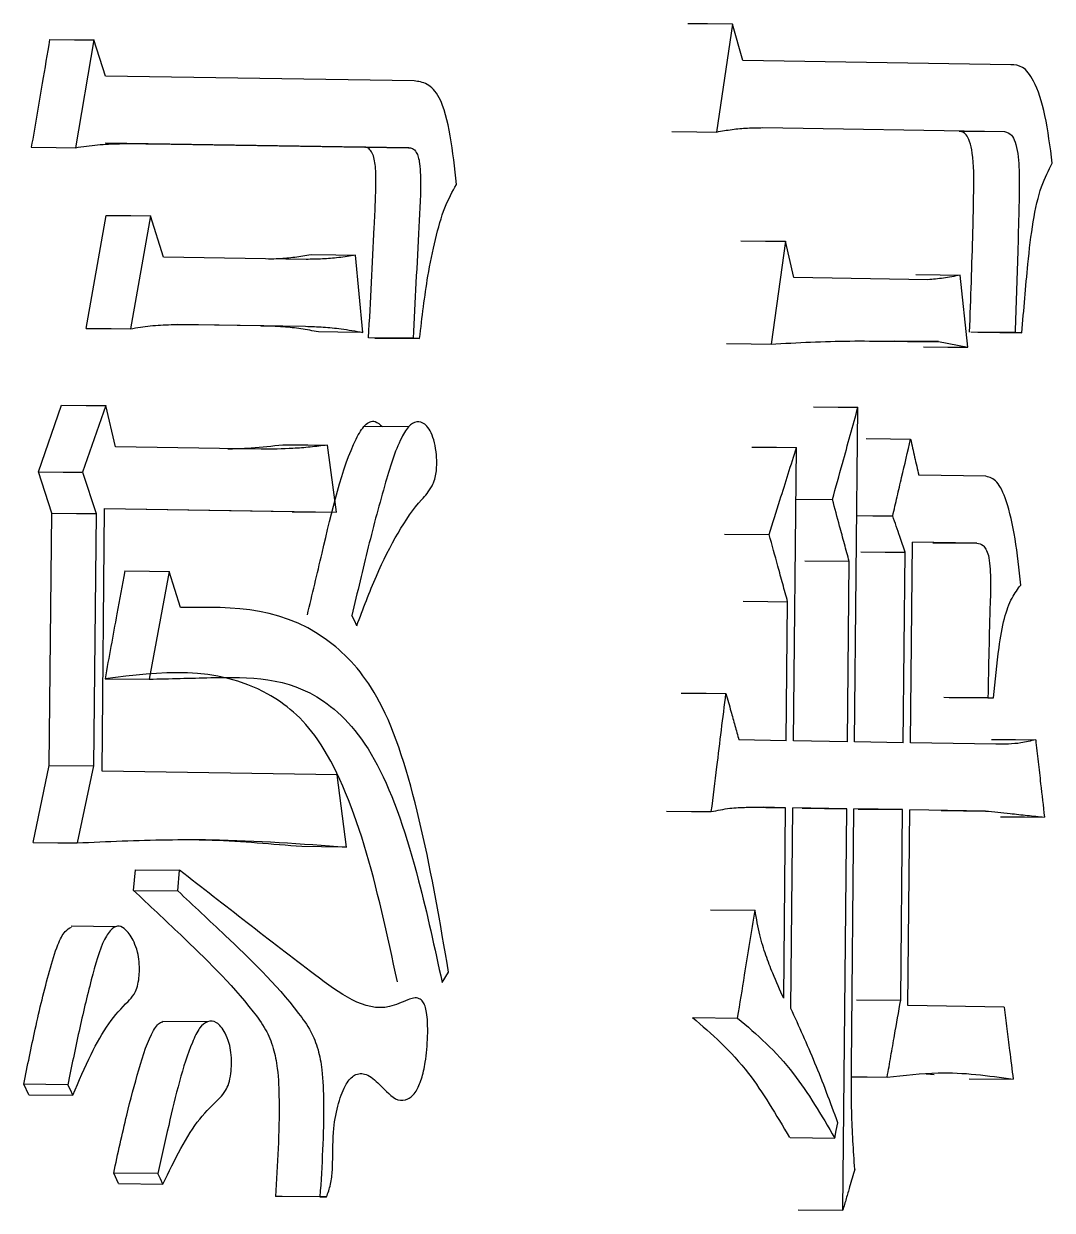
# Model space of a CAD drawing. Header units: millimetres. Extents: x 2344 to 4024, y 1094 to 2282.
# Drawn here: x 2997.901 to 2999.847, y 1273.166 to 1275.41 of the extents above; entities that cross this region are included whole.
import ezdxf

# ---------------------------------------------------------------- set-up
doc = ezdxf.new("R2010")
doc.units = ezdxf.units.MM

msp = doc.modelspace()

# ---------------------------------------------------------------- linework, layer by layer
at = {"color": 7, "linetype": 'Continuous', "lineweight": 25}
for p, q in [((2999.242, 1275.4091), (2999.2116, 1275.2051)), ((2999.261, 1275.3406), (2999.242, 1275.4091)), ((2998.0338, 1275.3794), (2997.9991, 1275.1754)), ((2998.0559, 1275.3109), (2998.0338, 1275.3794)), ((2999.7681, 1275.3323), (2999.261, 1275.3406)), ((2998.6396, 1275.3018), (2998.0559, 1275.3109)), ((2999.2991, 1275.2134), (2999.7564, 1275.2059)), ((2999.6705, 1275.2067), (2999.7564, 1275.2059)), ((2998.5448, 1275.1762), (2998.0553, 1275.1838)), ((2998.139, 1275.183), (2998.6292, 1275.1754)), ((2998.6297, 1275.1754), (2998.5454, 1275.1762)), ((2998.0196, 1274.8338), (2998.0572, 1275.0474)), ((2998.1409, 1275.0467), (2998.1032, 1274.8331)), ((2998.1659, 1274.9684), (2998.1409, 1275.0467)), ((2999.3417, 1274.9985), (2999.3146, 1274.8042)), ((2999.3577, 1274.9301), (2999.3417, 1274.9985)), ((2998.4355, 1274.9643), (2998.1659, 1274.9684)), ((2998.5428, 1274.8263), (2998.5288, 1274.9725)), ((2999.6867, 1274.7981), (2999.6722, 1274.9347)), ((2999.611, 1274.9259), (2999.3577, 1274.9301)), ((2998.3501, 1274.8385), (2998.1919, 1274.8409)), ((2998.2192, 1274.841), (2998.4342, 1274.8377)), ((2998.3501, 1274.8385), (2998.4342, 1274.8377)), ((2999.7761, 1274.8258), (2999.6927, 1274.8266)), ((2999.7057, 1274.8264), (2999.7891, 1274.8256)), ((2999.7891, 1274.8256), (2999.7761, 1274.8258)), ((2998.6378, 1274.815), (2998.5535, 1274.8158)), ((2998.5656, 1274.8156), (2998.5535, 1274.8158)), ((2998.5656, 1274.8156), (2998.65, 1274.8149)), ((2998.65, 1274.8149), (2998.6378, 1274.815)), ((2999.6312, 1274.8088), (2999.6867, 1274.7981)), ((2997.9291, 1274.5626), (2997.9727, 1274.6885)), ((2998.0563, 1274.6877), (2998.0126, 1274.5618)), ((2998.075, 1274.6096), (2998.0563, 1274.6877)), ((2999.4727, 1274.0519), (2999.479, 1274.6847)), ((2998.6296, 1274.6476), (2998.5442, 1274.6483)), ((2998.3503, 1274.6053), (2998.075, 1274.6096)), ((2998.493, 1274.4863), (2998.4756, 1274.6131)), ((2999.3573, 1274.0538), (2999.3628, 1274.6087)), ((2997.9544, 1274.4843), (2997.9291, 1274.5626)), ((2998.0126, 1274.5618), (2998.038, 1274.4835)), ((2999.7211, 1274.5541), (2999.5939, 1274.5562)), ((2999.3618, 1274.5109), (2999.4308, 1274.5102)), ((2997.9497, 1274.0073), (2997.9544, 1274.4843)), ((2998.038, 1274.4835), (2998.0332, 1274.0065)), ((2998.0494, 1273.9965), (2998.0543, 1274.493)), ((2998.0543, 1274.493), (2998.493, 1274.4863)), ((2998.4088, 1274.487), (2998.0543, 1274.4925)), ((2998.4088, 1274.487), (2998.493, 1274.4863)), ((2999.2267, 1274.4448), (2999.3111, 1274.444)), ((2999.5782, 1274.0502), (2999.582, 1274.4298)), ((2999.7041, 1274.4278), (2999.582, 1274.4298)), ((2999.6205, 1274.4286), (2999.7041, 1274.4278)), ((2999.4625, 1274.3929), (2999.3784, 1274.3936)), ((2999.4591, 1274.0521), (2999.4625, 1274.3929)), ((2999.5648, 1274.0504), (2999.5683, 1274.4106)), ((2998.1761, 1274.3743), (2998.1386, 1274.1705)), ((2998.1978, 1274.3058), (2998.1761, 1274.3743)), ((2999.3434, 1274.054), (2999.346, 1274.3169)), ((2998.055, 1274.1712), (2998.1386, 1274.1705)), ((2999.7248, 1274.1354), (2999.6413, 1274.1361)), ((2999.6518, 1274.136), (2999.7353, 1274.1352)), ((2999.7248, 1274.1354), (2999.7353, 1274.1352)), ((2999.3434, 1274.054), (2999.2539, 1274.0555)), ((2999.4591, 1274.0521), (2999.3573, 1274.0538)), ((2999.5648, 1274.0504), (2999.4727, 1274.0519)), ((2999.7397, 1274.0475), (2999.5782, 1274.0502)), ((2997.9189, 1273.8617), (2997.9497, 1274.0073)), ((2997.9497, 1274.0073), (2998.0332, 1274.0065)), ((2998.0332, 1274.0065), (2998.0024, 1273.8609)), ((2998.4943, 1273.9897), (2998.0494, 1273.9965)), ((2998.5115, 1273.8531), (2998.4943, 1273.9897)), ((2999.2673, 1273.9282), (2999.3421, 1273.9275)), ((2999.3421, 1273.9275), (2999.3003, 1273.9282)), ((2999.3386, 1273.5673), (2999.3421, 1273.9275)), ((2999.3522, 1273.5476), (2999.356, 1273.9273)), ((2999.4578, 1273.9256), (2999.356, 1273.9273)), ((2999.3737, 1273.9264), (2999.4578, 1273.9256)), ((2999.4503, 1273.1663), (2999.4578, 1273.9256)), ((2999.4667, 1273.4386), (2999.4715, 1273.9254)), ((2999.5635, 1273.9238), (2999.4715, 1273.9254)), ((2999.4796, 1273.9246), (2999.5635, 1273.9238)), ((2999.5599, 1273.5636), (2999.5635, 1273.9238)), ((2999.5733, 1273.5537), (2999.5769, 1273.9236)), ((2999.7201, 1273.9212), (2999.5769, 1273.9236)), ((2999.6366, 1273.922), (2999.7201, 1273.9212)), ((2998.1088, 1273.7712), (2998.1124, 1273.8101)), ((2998.1124, 1273.8101), (2998.1961, 1273.8093)), ((2998.1925, 1273.7704), (2998.1961, 1273.8093)), ((2998.1088, 1273.7712), (2998.1925, 1273.7704)), ((2999.2, 1273.7345), (2999.2844, 1273.7338)), ((2998.0755, 1273.7024), (2997.9909, 1273.7032)), ((2998.6926, 1273.5971), (2998.7049, 1273.6164)), ((2999.476, 1273.5644), (2999.5599, 1273.5636)), ((2999.7556, 1273.5506), (2999.5733, 1273.5537)), ((2998.2488, 1273.5226), (2998.1639, 1273.5234)), ((2999.1671, 1273.5306), (2999.2515, 1273.5298)), ((2999.6891, 1273.4148), (2999.7725, 1273.4141)), ((2997.9847, 1273.4036), (2997.9013, 1273.4044)), ((2997.9109, 1273.3847), (2997.9013, 1273.4044)), ((2997.9109, 1273.3848), (2997.9944, 1273.384)), ((2999.3511, 1273.3036), (2999.4353, 1273.3029)), ((2998.1551, 1273.2355), (2998.0714, 1273.2363)), ((2998.0808, 1273.2166), (2998.0714, 1273.2362)), ((2998.0808, 1273.2167), (2998.1645, 1273.2159)), ((2998.4615, 1273.1918), (2998.3774, 1273.1926)), ((2998.3898, 1273.1924), (2998.3774, 1273.1926)), ((2998.4739, 1273.1916), (2998.3898, 1273.1924)), ((2998.4615, 1273.1918), (2998.4739, 1273.1916)), ((2999.3662, 1273.167), (2999.4503, 1273.1663))]:
    msp.add_line(p, q, dxfattribs=at)
at = {"color": 7, "linetype": 'Continuous', "lineweight": 25, "flags": 128}
for points in [[(2999.242, 1275.4091), (2999.1943, 1275.4095), (2999.1575, 1275.4099)], [(2997.9503, 1275.3801), (2997.9971, 1275.3797), (2998.0338, 1275.3794)], [(2999.1271, 1275.2059), (2999.1742, 1275.2055), (2999.2116, 1275.2051)], [(2997.9156, 1275.1762), (2997.9624, 1275.1758), (2997.9991, 1275.1754)], [(2998.0572, 1275.0474), (2998.1041, 1275.047), (2998.1409, 1275.0467)], [(2999.2573, 1274.9993), (2999.3041, 1274.9989), (2999.3417, 1274.9985)], [(2998.4446, 1274.9733), (2998.4917, 1274.9729), (2998.5288, 1274.9725)], [(2999.5886, 1274.9354), (2999.6345, 1274.935), (2999.6722, 1274.9347)], [(2998.0196, 1274.8338), (2998.0664, 1274.8334), (2998.1032, 1274.8331)], [(2998.5428, 1274.8263), (2998.4956, 1274.8267), (2998.4586, 1274.827)], [(2999.2303, 1274.805), (2999.2771, 1274.8046), (2999.3146, 1274.8042)], [(2999.6312, 1274.8088), (2999.5831, 1274.8092), (2999.5474, 1274.8095)], [(2999.6031, 1274.7989), (2999.649, 1274.7984), (2999.6867, 1274.7981)], [(2997.9727, 1274.6885), (2998.0195, 1274.6881), (2998.0563, 1274.6877)], [(2999.395, 1274.6855), (2999.4414, 1274.685), (2999.479, 1274.6847)], [(2999.4947, 1274.6254), (2999.5408, 1274.625), (2999.5785, 1274.6246)], [(2998.3915, 1274.6139), (2998.4386, 1274.6134), (2998.4756, 1274.6131)], [(2999.2785, 1274.6095), (2999.3252, 1274.6091), (2999.3628, 1274.6087)], [(2997.9291, 1274.5626), (2997.9759, 1274.5622), (2998.0126, 1274.5618)], [(2997.9544, 1274.4843), (2998.0012, 1274.4839), (2998.038, 1274.4835)], [(2999.477, 1274.4798), (2999.5071, 1274.4795), (2999.5448, 1274.4791)], [(2999.4845, 1274.4114), (2999.5307, 1274.4109), (2999.5683, 1274.4106)], [(2998.0923, 1274.3751), (2998.1392, 1274.3747), (2998.1761, 1274.3743)], [(2999.2617, 1274.3177), (2999.3085, 1274.3172), (2999.346, 1274.3169)], [(2998.5311, 1274.2715), (2998.5266, 1274.2813), (2998.522, 1274.2911)], [(2999.1449, 1274.1443), (2999.1919, 1274.1439), (2999.2294, 1274.1435)], [(2999.7318, 1274.0567), (2999.7772, 1274.0563), (2999.8151, 1274.056)], [(2999.1172, 1273.9208), (2999.1643, 1273.9204), (2999.2017, 1273.92)], [(2999.7484, 1273.9104), (2999.7938, 1273.91), (2999.8317, 1273.9096)], [(2997.9189, 1273.8617), (2997.9657, 1273.8613), (2998.0024, 1273.8609)], [(2998.5115, 1273.8531), (2998.4643, 1273.8535), (2998.4273, 1273.8539)], [(2999.4668, 1273.4186), (2999.4966, 1273.4184), (2999.5342, 1273.418)], [(2997.9944, 1273.384), (2997.9896, 1273.3938), (2997.9848, 1273.4036)], [(2999.4353, 1273.3029), (2999.4381, 1273.3174), (2999.441, 1273.3319)], [(2998.1645, 1273.2159), (2998.1598, 1273.2257), (2998.1551, 1273.2355)]]:
    msp.add_lwpolyline(points, dxfattribs=at)
at = {"color": 7, "linetype": 'Continuous', "lineweight": 25}
for points, knots in [([(2997.9503, 1275.3801), (2997.9456, 1275.3526), (2997.9375, 1275.3049), (2997.9259, 1275.2369), (2997.9191, 1275.1964), (2997.9156, 1275.1762)], [0, 0, 0, 0, 0.404759, 0.702379, 1, 1, 1, 1]), ([(2999.8465, 1275.1459), (2999.8425, 1275.1773), (2999.8346, 1275.2389), (2999.814, 1275.3023), (2999.7906, 1275.3314), (2999.7756, 1275.332), (2999.7681, 1275.3323)], [0, 0, 0, 0, 0.291988, 0.573147, 0.787597, 1, 1, 1, 1]), ([(2998.7197, 1275.1058), (2998.7164, 1275.1372), (2998.7101, 1275.1985), (2998.6911, 1275.2723), (2998.6643, 1275.2984), (2998.6478, 1275.3007), (2998.6396, 1275.3018)], [0, 0, 0, 0, 0.293836, 0.575456, 0.788665, 1, 1, 1, 1]), ([(2999.2116, 1275.2051), (2999.2214, 1275.2069), (2999.241, 1275.2104), (2999.2701, 1275.2129), (2999.2895, 1275.2132), (2999.2991, 1275.2134)], [0, 0, 0, 0, 0.3340772, 0.666963, 1, 1, 1, 1]), ([(2999.6901, 1274.8266), (2999.6924, 1274.8903), (2999.6956, 1274.979), (2999.6982, 1275.0908), (2999.6984, 1275.1531), (2999.6907, 1275.1882), (2999.682, 1275.204), (2999.6749, 1275.2056), (2999.6705, 1275.2067)], [0, 0, 0, 0, 0.435537, 0.60671, 0.775389, 0.838625, 0.899663, 1, 1, 1, 1]), ([(2999.7564, 1275.2059), (2999.7608, 1275.2048), (2999.7679, 1275.2032), (2999.7766, 1275.1874), (2999.7831, 1275.1582), (2999.7846, 1275.1122), (2999.7831, 1275.0492), (2999.7807, 1274.9533), (2999.7779, 1274.8756), (2999.7761, 1274.8258)], [0, 0, 0, 0, 0.100371, 0.161411, 0.224616, 0.344746, 0.466615, 0.658153, 1, 1, 1, 1]), ([(2997.9991, 1275.1754), (2998.013, 1275.1774), (2998.0409, 1275.1815), (2998.0876, 1275.1836), (2998.1202, 1275.1832), (2998.139, 1275.183)], [0, 0, 0, 0, 0.297575, 0.595172, 1, 1, 1, 1]), ([(2998.5535, 1274.8158), (2998.5572, 1274.8855), (2998.5619, 1274.9712), (2998.5663, 1275.0681), (2998.5674, 1275.1063), (2998.5673, 1275.134), (2998.5645, 1275.1545), (2998.5604, 1275.1667), (2998.5541, 1275.1742), (2998.5487, 1275.1769), (2998.5454, 1275.1762), (2998.5448, 1275.176)], [0, 0, 0, 0, 0.522066, 0.641408, 0.722241, 0.806442, 0.844619, 0.883179, 0.930702, 0.988179, 1, 1, 1, 1]), ([(2998.6292, 1275.1753), (2998.6316, 1275.1752), (2998.6367, 1275.1751), (2998.6431, 1275.1686), (2998.6477, 1275.1582), (2998.6506, 1275.1432), (2998.653, 1275.0983), (2998.6463, 1274.9874), (2998.6413, 1274.885), (2998.6378, 1274.815)], [0, 0, 0, 0, 0.05226, 0.106815, 0.141845, 0.176946, 0.232603, 0.475375, 1, 1, 1, 1]), ([(2999.7891, 1274.8256), (2999.7926, 1274.869), (2999.7985, 1274.9404), (2999.8092, 1275.0364), (2999.825, 1275.1056), (2999.8394, 1275.1326), (2999.8465, 1275.1459)], [0, 0, 0, 0, 0.3487489, 0.5727211, 0.7896327, 1, 1, 1, 1]), ([(2998.65, 1274.8149), (2998.6547, 1274.8548), (2998.6624, 1274.9202), (2998.6791, 1275.0027), (2998.6967, 1275.0649), (2998.7121, 1275.0923), (2998.7197, 1275.1058)], [0, 0, 0, 0, 0.348104, 0.570285, 0.788109, 1, 1, 1, 1]), ([(2998.3645, 1274.9653), (2998.3708, 1274.9654), (2998.3874, 1274.9657), (2998.4141, 1274.9685), (2998.4344, 1274.9717), (2998.4446, 1274.9733)], [0, 0, 0, 0, 0.23677, 0.618299, 1, 1, 1, 1]), ([(2998.5288, 1274.9725), (2998.5182, 1274.9707), (2998.4974, 1274.9672), (2998.4662, 1274.9648), (2998.4457, 1274.9644), (2998.4355, 1274.9643)], [0, 0, 0, 0, 0.343066, 0.671459, 1, 1, 1, 1]), ([(2999.6722, 1274.9347), (2999.667, 1274.9335), (2999.6564, 1274.9313), (2999.636, 1274.9278), (2999.6209, 1274.9267), (2999.611, 1274.9259)], [0, 0, 0, 0, 0.25901, 0.518027, 1, 1, 1, 1]), ([(2998.1032, 1274.8331), (2998.1156, 1274.8351), (2998.1413, 1274.8393), (2998.18, 1274.8412), (2998.2061, 1274.8411), (2998.2192, 1274.841)], [0, 0, 0, 0, 0.320443, 0.660126, 1, 1, 1, 1]), ([(2998.4586, 1274.827), (2998.4476, 1274.8292), (2998.4256, 1274.8336), (2998.3895, 1274.8371), (2998.3643, 1274.838), (2998.3501, 1274.8385)], [0, 0, 0, 0, 0.305751, 0.611531, 1, 1, 1, 1]), ([(2998.4342, 1274.8377), (2998.4454, 1274.8374), (2998.4679, 1274.8367), (2998.5041, 1274.833), (2998.529, 1274.8287), (2998.5428, 1274.8263)], [0, 0, 0, 0, 0.308391, 0.616806, 1, 1, 1, 1]), ([(2999.3146, 1274.8042), (2999.3646, 1274.8068), (2999.4397, 1274.8107), (2999.5447, 1274.8095), (2999.6, 1274.809), (2999.6312, 1274.8088)], [0, 0, 0, 0, 0.465673, 0.698506, 1, 1, 1, 1]), ([(2999.4308, 1274.5102), (2999.4371, 1274.533), (2999.4483, 1274.5735), (2999.4644, 1274.6316), (2999.4741, 1274.667), (2999.479, 1274.6847)], [0, 0, 0, 0, 0.3914592, 0.6957295, 1, 1, 1, 1]), ([(2998.4378, 1274.2919), (2998.447, 1274.3306), (2998.4748, 1274.4472), (2998.5066, 1274.5865), (2998.5464, 1274.6539), (2998.5645, 1274.6617), (2998.5751, 1274.6521), (2998.5797, 1274.648)], [0, 0, 0, 0, 0.244705, 0.736438, 0.831458, 0.927297, 1, 1, 1, 1]), ([(2998.5311, 1274.2715), (2998.5432, 1274.3035), (2998.5799, 1274.4002), (2998.6293, 1274.4859), (2998.6697, 1274.5267), (2998.6785, 1274.547), (2998.6816, 1274.5609), (2998.6827, 1274.5769), (2998.6819, 1274.5968), (2998.6783, 1274.6185), (2998.672, 1274.6376), (2998.6619, 1274.6526), (2998.6484, 1274.6594), (2998.6324, 1274.6537), (2998.6091, 1274.62), (2998.5831, 1274.5365), (2998.5523, 1274.421), (2998.5322, 1274.3346), (2998.522, 1274.2911)], [0, 0, 0, 0, 0.116416, 0.351629, 0.402971, 0.419121, 0.431067, 0.443031, 0.459136, 0.480627, 0.502426, 0.525115, 0.56188, 0.599636, 0.639117, 0.743828, 0.870932, 1, 1, 1, 1]), ([(2999.5448, 1274.4791), (2999.5476, 1274.4913), (2999.5532, 1274.5155), (2999.5645, 1274.564), (2999.5729, 1274.6004), (2999.5785, 1274.6246)], [0, 0, 0, 0, 0.250147, 0.500293, 1, 1, 1, 1]), ([(2999.5785, 1274.6246), (2999.5798, 1274.6189), (2999.5824, 1274.6075), (2999.5862, 1274.5904), (2999.5901, 1274.5733), (2999.5926, 1274.5619), (2999.5939, 1274.5562)], [0, 0, 0, 0, 0.2500001, 0.5000002, 0.7500003, 1, 1, 1, 1]), ([(2998.2873, 1274.6063), (2998.2911, 1274.6063), (2998.3058, 1274.6064), (2998.3406, 1274.608), (2998.3714, 1274.6115), (2998.3915, 1274.6139)], [0, 0, 0, 0, 0.10989, 0.419741, 1, 1, 1, 1]), ([(2998.4756, 1274.6131), (2998.4648, 1274.6118), (2998.4432, 1274.6092), (2998.4014, 1274.6057), (2998.3704, 1274.6055), (2998.3503, 1274.6053)], [0, 0, 0, 0, 0.260453, 0.520911, 1, 1, 1, 1]), ([(2999.3111, 1274.444), (2999.3179, 1274.4657), (2999.3299, 1274.5039), (2999.3472, 1274.5588), (2999.3576, 1274.5921), (2999.3628, 1274.6087)], [0, 0, 0, 0, 0.393832, 0.696916, 1, 1, 1, 1]), ([(2999.7869, 1274.3485), (2999.7838, 1274.3784), (2999.7776, 1274.4373), (2999.762, 1274.5063), (2999.7421, 1274.5481), (2999.7281, 1274.5521), (2999.7211, 1274.5541)], [0, 0, 0, 0, 0.291601, 0.574827, 0.789606, 1, 1, 1, 1]), ([(2999.4625, 1274.3929), (2999.4595, 1274.4041), (2999.4534, 1274.4265), (2999.4429, 1274.4656), (2999.4353, 1274.4935), (2999.4308, 1274.5102)], [0, 0, 0, 0, 0.28642, 0.572841, 1, 1, 1, 1]), ([(2999.5683, 1274.4106), (2999.565, 1274.4205), (2999.5593, 1274.4368), (2999.5515, 1274.4597), (2999.547, 1274.4727), (2999.5448, 1274.4791)], [0, 0, 0, 0, 0.4319774, 0.7159887, 1, 1, 1, 1]), ([(2999.346, 1274.3169), (2999.3429, 1274.3281), (2999.3368, 1274.3505), (2999.3251, 1274.3929), (2999.3166, 1274.4241), (2999.3111, 1274.444)], [0, 0, 0, 0, 0.264388, 0.528776, 1, 1, 1, 1]), ([(2999.7041, 1274.4278), (2999.708, 1274.4272), (2999.7157, 1274.426), (2999.7275, 1274.4067), (2999.7305, 1274.3604), (2999.7275, 1274.2712), (2999.726, 1274.1955), (2999.7248, 1274.1354)], [0, 0, 0, 0, 0.11057, 0.222492, 0.351381, 0.485058, 1, 1, 1, 1]), ([(2998.0923, 1274.3751), (2998.0874, 1274.348), (2998.0787, 1274.3005), (2998.0662, 1274.2325), (2998.0587, 1274.1917), (2998.055, 1274.1712)], [0, 0, 0, 0, 0.398389, 0.699228, 1, 1, 1, 1]), ([(2999.7353, 1274.1352), (2999.7384, 1274.1673), (2999.7435, 1274.2197), (2999.7548, 1274.2872), (2999.77, 1274.326), (2999.7813, 1274.3411), (2999.7869, 1274.3485)], [0, 0, 0, 0, 0.351487, 0.574562, 0.789411, 1, 1, 1, 1]), ([(2998.7049, 1273.6164), (2998.689, 1273.7089), (2998.6571, 1273.8946), (2998.588, 1274.1294), (2998.4323, 1274.3099), (2998.2981, 1274.3076), (2998.1978, 1274.3058)], [0, 0, 0, 0, 0.181553, 0.364441, 0.524926, 1, 1, 1, 1]), ([(2998.6081, 1273.5979), (2998.5888, 1273.6876), (2998.5498, 1273.8681), (2998.4651, 1274.0687), (2998.2983, 1274.2019), (2998.1593, 1274.1844), (2998.055, 1274.1712)], [0, 0, 0, 0, 0.17993, 0.362139, 0.521222, 1, 1, 1, 1]), ([(2998.1386, 1274.1705), (2998.1775, 1274.1715), (2998.2891, 1274.1744), (2998.4379, 1274.1764), (2998.575, 1274.0274), (2998.6451, 1273.816), (2998.6784, 1273.6623), (2998.6926, 1273.5971)], [0, 0, 0, 0, 0.178855, 0.513547, 0.690722, 0.868662, 1, 1, 1, 1]), ([(2999.2017, 1273.92), (2999.2052, 1273.9483), (2999.2116, 1273.9996), (2999.2208, 1274.0741), (2999.2265, 1274.1204), (2999.2294, 1274.1435)], [0, 0, 0, 0, 0.379145, 0.689572, 1, 1, 1, 1]), ([(2999.2294, 1274.1435), (2999.2325, 1274.1323), (2999.2382, 1274.112), (2999.2464, 1274.0827), (2999.2514, 1274.0646), (2999.2539, 1274.0555)], [0, 0, 0, 0, 0.381894, 0.690947, 1, 1, 1, 1]), ([(2999.8151, 1274.056), (2999.8058, 1274.0536), (2999.7887, 1274.0493), (2999.7636, 1274.0477), (2999.7476, 1274.0475), (2999.7397, 1274.0475)], [0, 0, 0, 0, 0.369394, 0.68461, 1, 1, 1, 1]), ([(2999.8151, 1274.056), (2999.8166, 1274.0421), (2999.8198, 1274.0144), (2999.8253, 1273.9656), (2999.8293, 1273.9307), (2999.8317, 1273.9096)], [0, 0, 0, 0, 0.284146, 0.568292, 1, 1, 1, 1]), ([(2999.2017, 1273.92), (2999.2133, 1273.9225), (2999.2356, 1273.9271), (2999.2685, 1273.9285), (2999.2897, 1273.9283), (2999.3003, 1273.9282)], [0, 0, 0, 0, 0.351074, 0.675448, 1, 1, 1, 1]), ([(2999.7201, 1273.9212), (2999.7357, 1273.9196), (2999.7622, 1273.9169), (2999.7993, 1273.913), (2999.8209, 1273.9108), (2999.8317, 1273.9096)], [0, 0, 0, 0, 0.415924, 0.707962, 1, 1, 1, 1]), ([(2998.0024, 1273.8609), (2998.0308, 1273.8622), (2998.1161, 1273.8661), (2998.2877, 1273.8695), (2998.4267, 1273.8593), (2998.5115, 1273.8531)], [0, 0, 0, 0, 0.163428, 0.490298, 1, 1, 1, 1]), ([(2998.4273, 1273.8539), (2998.3992, 1273.8561), (2998.343, 1273.8607), (2998.2754, 1273.8655), (2998.2357, 1273.8662), (2998.2247, 1273.8665)], [0, 0, 0, 0, 0.419678, 0.83936, 1, 1, 1, 1]), ([(2998.4739, 1273.1916), (2998.4753, 1273.1953), (2998.4794, 1273.2059), (2998.4845, 1273.2274), (2998.4862, 1273.2686), (2998.4852, 1273.3185), (2998.4962, 1273.3701), (2998.5099, 1273.4065), (2998.5284, 1273.4255), (2998.5506, 1273.4255), (2998.5776, 1273.4025), (2998.603, 1273.3724), (2998.6272, 1273.3741), (2998.6427, 1273.3882), (2998.6542, 1273.4133), (2998.6621, 1273.4494), (2998.6654, 1273.4874), (2998.6654, 1273.5197), (2998.6637, 1273.5394), (2998.6606, 1273.5527), (2998.6558, 1273.5623), (2998.6448, 1273.5703), (2998.6233, 1273.5629), (2998.5577, 1273.532), (2998.4127, 1273.6401), (2998.281, 1273.743), (2998.1961, 1273.8093)], [0, 0, 0, 0, 0.0074596, 0.0215152, 0.0340298, 0.0642243, 0.0889625, 0.1137382, 0.1357065, 0.1641289, 0.199368, 0.2473243, 0.2723919, 0.293582, 0.3107611, 0.3279566, 0.3512839, 0.3636756, 0.3725651, 0.3791867, 0.3858092, 0.3957524, 0.4240005, 0.4704326, 0.6585496, 1, 1, 1, 1]), ([(2998.1088, 1273.7712), (2998.1387, 1273.7431), (2998.2155, 1273.6708), (2998.2996, 1273.5897), (2998.3572, 1273.5129), (2998.3733, 1273.477), (2998.3826, 1273.4299), (2998.3862, 1273.3334), (2998.3812, 1273.2528), (2998.3774, 1273.1926)], [0, 0, 0, 0, 0.240164, 0.617864, 0.686173, 0.736232, 0.776264, 0.832625, 1, 1, 1, 1]), ([(2998.1925, 1273.7704), (2998.2224, 1273.7423), (2998.3, 1273.6693), (2998.3848, 1273.5884), (2998.4425, 1273.51), (2998.4581, 1273.4737), (2998.467, 1273.4265), (2998.4701, 1273.3306), (2998.4652, 1273.2508), (2998.4615, 1273.1918)], [0, 0, 0, 0, 0.239945, 0.622922, 0.690928, 0.738575, 0.778427, 0.836125, 1, 1, 1, 1]), ([(2999.2515, 1273.5298), (2999.2559, 1273.5569), (2999.2636, 1273.6044), (2999.2745, 1273.6724), (2999.2811, 1273.7133), (2999.2844, 1273.7337)], [0, 0, 0, 0, 0.398182, 0.699091, 1, 1, 1, 1]), ([(2999.3386, 1273.5673), (2999.3315, 1273.5826), (2999.3199, 1273.608), (2999.3048, 1273.6482), (2999.2925, 1273.6856), (2999.2871, 1273.7176), (2999.2844, 1273.7337)], [0, 0, 0, 0, 0.335327, 0.553935, 0.774891, 1, 1, 1, 1]), ([(2997.9013, 1273.4044), (2997.9084, 1273.4394), (2997.9232, 1273.5128), (2997.9447, 1273.6017), (2997.9633, 1273.6648), (2997.978, 1273.6949), (2997.9875, 1273.6995), (2997.9916, 1273.7016)], [0, 0, 0, 0, 0.303124, 0.63526, 0.802756, 0.915057, 1, 1, 1, 1]), ([(2997.9944, 1273.384), (2998.0055, 1273.4104), (2998.0268, 1273.4605), (2998.0616, 1273.522), (2998.0901, 1273.5528), (2998.1084, 1273.5713), (2998.1155, 1273.5855), (2998.1189, 1273.6009), (2998.1203, 1273.6183), (2998.1198, 1273.6367), (2998.1165, 1273.6569), (2998.1081, 1273.6792), (2998.0961, 1273.6961), (2998.0817, 1273.7059), (2998.0674, 1273.6996), (2998.0473, 1273.6705), (2998.0277, 1273.5984), (2998.0054, 1273.5056), (2997.9916, 1273.4377), (2997.9847, 1273.4036)], [0, 0, 0, 0, 0.121707, 0.230818, 0.339895, 0.374167, 0.392601, 0.411248, 0.427345, 0.446499, 0.467454, 0.494331, 0.543855, 0.580142, 0.616672, 0.660934, 0.764542, 0.881897, 1, 1, 1, 1]), ([(2999.5342, 1273.418), (2999.5366, 1273.4312), (2999.5412, 1273.4575), (2999.5498, 1273.5061), (2999.556, 1273.5414), (2999.5599, 1273.5636)], [0, 0, 0, 0, 0.271194, 0.542387, 1, 1, 1, 1]), ([(2999.441, 1273.3319), (2999.4339, 1273.3511), (2999.4197, 1273.3895), (2999.3906, 1273.4632), (2999.3676, 1273.5139), (2999.3522, 1273.5476)], [0, 0, 0, 0, 0.25098, 0.501993, 1, 1, 1, 1]), ([(2999.7556, 1273.5506), (2999.7573, 1273.5369), (2999.7607, 1273.5095), (2999.7663, 1273.464), (2999.7702, 1273.4322), (2999.7725, 1273.4141)], [0, 0, 0, 0, 0.301125, 0.60225, 1, 1, 1, 1]), ([(2998.0714, 1273.2363), (2998.0794, 1273.2733), (2998.0941, 1273.3408), (2998.1185, 1273.4329), (2998.1392, 1273.4985), (2998.1573, 1273.5219), (2998.1635, 1273.5223), (2998.1644, 1273.5224)], [0, 0, 0, 0, 0.328668, 0.598347, 0.869246, 0.981084, 1, 1, 1, 1]), ([(2998.1645, 1273.2159), (2998.1869, 1273.2619), (2998.2204, 1273.3308), (2998.2633, 1273.3692), (2998.2821, 1273.3896), (2998.2894, 1273.4054), (2998.2931, 1273.4238), (2998.2946, 1273.4442), (2998.2937, 1273.4646), (2998.2894, 1273.4852), (2998.2804, 1273.5063), (2998.2664, 1273.5238), (2998.2493, 1273.5254), (2998.2331, 1273.5125), (2998.2052, 1273.4525), (2998.181, 1273.3532), (2998.1618, 1273.266), (2998.1551, 1273.2355)], [0, 0, 0, 0, 0.227243, 0.340527, 0.373551, 0.394575, 0.415757, 0.435281, 0.456921, 0.476882, 0.506567, 0.556021, 0.604101, 0.646557, 0.692976, 0.892741, 1, 1, 1, 1]), ([(2999.1663, 1273.5306), (2999.2022, 1273.4997), (2999.2667, 1273.4443), (2999.3243, 1273.3468), (2999.3498, 1273.3036)], [0, 0, 0, 0, 0.557174, 1, 1, 1, 1]), ([(2999.2515, 1273.5298), (2999.2875, 1273.4989), (2999.3521, 1273.4435), (2999.4097, 1273.346), (2999.4353, 1273.3029)], [0, 0, 0, 0, 0.557207, 1, 1, 1, 1]), ([(2999.4729, 1273.2438), (2999.4705, 1273.2796), (2999.4663, 1273.3437), (2999.4666, 1273.4096), (2999.4667, 1273.4386)], [0, 0, 0, 0, 0.558776, 1, 1, 1, 1]), ([(2999.5342, 1273.418), (2999.5665, 1273.4217), (2999.623, 1273.4281), (2999.7022, 1273.4242), (2999.749, 1273.4174), (2999.7725, 1273.4141)], [0, 0, 0, 0, 0.400119, 0.699938, 1, 1, 1, 1]), ([(2999.6079, 1273.4241), (2999.6081, 1273.4241), (2999.6122, 1273.4242), (2999.6084, 1273.4242), (2999.6106, 1273.4242), (2999.6182, 1273.4236), (2999.6231, 1273.4232)], [0, 0, 0, 0, 0.01397, 0.321597, 0.557683, 1, 1, 1, 1]), ([(2999.4729, 1273.2438), (2999.4697, 1273.2327), (2999.4643, 1273.2142), (2999.4568, 1273.1884), (2999.4525, 1273.1736), (2999.4503, 1273.1663)], [0, 0, 0, 0, 0.429625, 0.714813, 1, 1, 1, 1])]:
    msp.add_open_spline(points, degree=3, knots=knots, dxfattribs=at)

doc.saveas('drawing.dxf')
